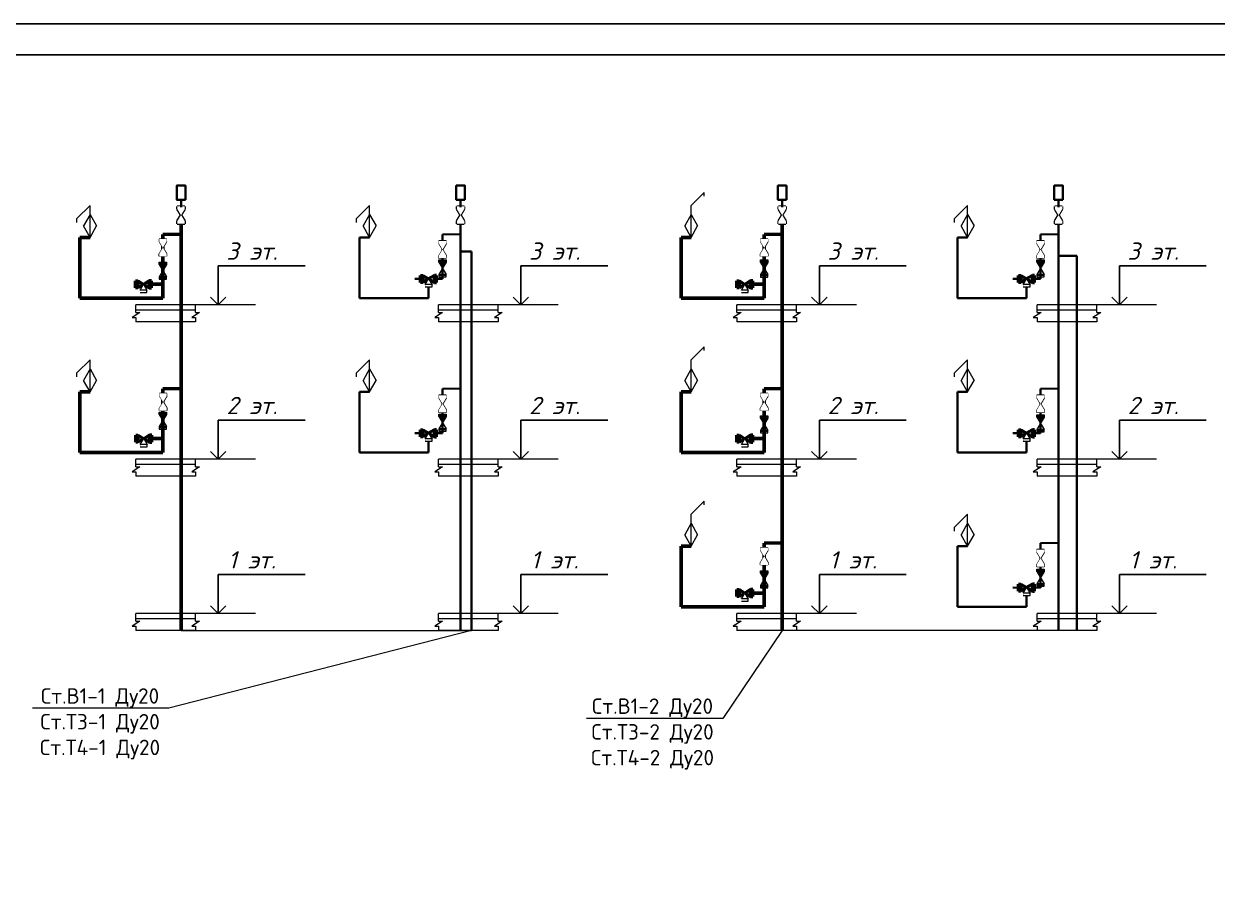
# Model space of a CAD drawing. Header units: millimetres. Extents: x -10178924 to 11692288, y -947381 to 58396.
# Drawn here: x 366820 to 386148, y -530910 to -517040 of the extents above; entities that cross this region are included whole.
import ezdxf
from ezdxf import colors
from ezdxf.entities.mleader import LeaderData, LeaderLine
from ezdxf.math import Vec2, Vec3

# ---------------------------------------------------------------- set-up
doc = ezdxf.new("R2010")
doc.units = ezdxf.units.MM
for name, color, linetype, lineweight in [('!В2', 4, 'Continuous', 35), ('_К1', 30, 'Continuous', 50), ('Oborudowanie', 7, 'Continuous', 13), ('PDF _0', 7, 'Continuous', 9), ('ВК_Т3', 1, 'Continuous', 35), ('МИП-M-Text', 7, 'Continuous', 0), ('Перекрытие ВК', 7, 'Continuous', 20)]:
    doc.layers.add(name, color=color, linetype=linetype, lineweight=lineweight)
for name, color, linetype in [('_надписи_вода', 7, 'Continuous'), ('PDF __В1_25_сталь', 5, 'Continuous'), ('ВК_Выноски', 7, 'Continuous')]:
    doc.layers.add(name, color=color, linetype=linetype)
doc.styles.add('ОЛЬГА', font='isocpeui.ttf', dxfattribs={"height": 280})
doc.styles.add('ТЕКСТ', font='arial.ttf', dxfattribs={"height": 200})

# ---------------------------------------------------------------- blocks, each defined once
blk = doc.blocks.new('dj plocica')
at = {"lineweight": 13}
for p, q in [((35.4, 0), (-35.4, 0)), ((-35.4, -9.2), (-35.4, 0)), ((35.4, -9.2), (35.4, 0)), ((-30.5, -9.2), (-39.8, -15.1)), ((-35.4, -5.8), (35.3, -5.8)), ((-35.4, -9.2), (-30.5, -9.2)), ((40.2, -9.2), (30.9, -15.1)), ((35.4, -9.2), (40.2, -9.2)), ((-39.8, -15.1), (-35.4, -15.1)), ((-35.4, -15.1), (-35.4, -20)), ((35.4, -20), (-35.4, -20)), ((30.9, -15.1), (35.4, -15.1)), ((35.4, -15.1), (35.4, -20))]:
    blk.add_line(p, q, dxfattribs=at)
blk = doc.blocks.new('A$C766B7461')
at = {"color": 0, "linetype": 'ByBlock'}
for p, q in [((0, 3), (1, 3)), ((0, 0), (0, 3)), ((1, 0), (0, 0)), ((0.5, 3), (0.5, 0)), ((6, 3), (1, 0)), ((6, 0), (1, 3)), ((1, 3), (1, 0)), ((7, 3), (6, 3)), ((6, 3), (6, 0)), ((6, 0), (7, 0)), ((6.5, 0), (6.5, 3)), ((7, 0), (7, 3))]:
    blk.add_line(p, q, dxfattribs=at)
for points in [[(0, 3), (0.5, 3), (0.5, 0), (0, 0)], [(7, 3), (6.5, 3), (6.5, 0), (7, 0)]]:
    blk.add_wipeout(points, dxfattribs=at)
for points in [[(0.5, 3), (1, 3), (1, 0), (0.5, 0)], [(6.5, 3), (6, 3), (6, 0), (6.5, 0)]]:
    blk.add_wipeout(points, dxfattribs=at)
blk.add_wipeout([(1, 3), (3.5, 1.5), (1, 0)], dxfattribs=at)
blk.add_wipeout([(6, 3), (3.5, 1.5), (6, 0)], dxfattribs=at)
blk = doc.blocks.new('_None')
blk = doc.blocks.new('A$Cba312637')
for p, q in [((-111, 9), (-111, 28)), ((-111, 28), (0, 28)), ((0, 9), (-111, 9)), ((-111, -9), (-111, 9)), ((-111, 9), (0, 9)), ((0, 28), (0, 9)), ((0, 9), (0, -9)), ((0, -9), (-111, -9)), ((-56, -102), (-111, -9)), ((-111, -9), (0, -9)), ((0, -9), (-56, -102))]:
    blk.add_line(p, q)
at = {"extrusion": (0, 0, -1)}
for p, q in [((-56, -102), (-111, -195)), ((0, -195), (-56, -102)), ((0, -195), (-111, -195)), ((-111, -195), (-111, -213)), ((-111, -195), (0, -195)), ((0, -213), (-111, -213)), ((-111, -213), (-111, -232)), ((-111, -213), (0, -213)), ((-111, -232), (0, -232)), ((0, -213), (0, -195)), ((0, -232), (0, -213))]:
    blk.add_line(p, q, dxfattribs=at)
at = {"layer": 'Oborudowanie', "color": 7}
for p, q in [((-111, 28), (0, 28)), ((-111, 9), (0, 9)), ((0, 28), (0, -9)), ((0, -9), (-111, -195)), ((-111, -9), (0, -195)), ((0, -9), (-111, -9)), ((0, -195), (-111, -195)), ((0, -213), (-111, -213)), ((-111, -232), (0, -232)), ((0, -232), (0, -195))]:
    blk.add_line(p, q, dxfattribs=at)
blk = doc.blocks.new('Кран')
at = {"color": 0, "linetype": 'ByBlock'}
for p, q in [((232833, 50756), (232833, 50796)), ((232833, 50796), (232953, 50796)), ((232833, 50776), (232953, 50776)), ((232953, 50756), (232833, 50556)), ((232833, 50756), (232953, 50556)), ((232953, 50756), (232833, 50756)), ((232953, 50796), (232953, 50756)), ((232833, 50556), (232833, 50516)), ((232953, 50556), (232833, 50556)), ((232953, 50536), (232833, 50536)), ((232833, 50516), (232953, 50516)), ((232953, 50516), (232953, 50556))]:
    blk.add_line(p, q, dxfattribs=at)
for points in [[(232953, 50796), (232953, 50776), (232833, 50776), (232833, 50796)], [(232953, 50516), (232953, 50536), (232833, 50536), (232833, 50516)]]:
    blk.add_wipeout(points, dxfattribs=at)
for points in [[(232953, 50776), (232953, 50756), (232833, 50756), (232833, 50776)], [(232953, 50536), (232953, 50556), (232833, 50556), (232833, 50536)]]:
    blk.add_wipeout(points, dxfattribs=at)
blk.add_wipeout([(232953, 50556), (232893, 50656), (232833, 50556)], dxfattribs=at)
blk.add_wipeout([(232953, 50756), (232893, 50656), (232833, 50756)], dxfattribs=at)
blk = doc.blocks.new('A$C58A93042')
at = {"layer": 'МИП-M-Text', "ltscale": 100}
h = blk.add_hatch(color=256, dxfattribs=at)
h.dxf.hatch_style = 1
h.paths.add_polyline_path([(100, -150), (350, 0), (100, 150)])
for p, q in [((100, 150), (0, 150)), ((0, 150), (0, -150)), ((50, 150), (50, -150)), ((100, -150), (600, 150)), ((100, 150), (600, -150)), ((100, -150), (100, 150)), ((600, 150), (700, 150)), ((600, -150), (600, 150)), ((650, -150), (650, 150)), ((700, 150), (700, -150)), ((0, -150), (100, -150)), ((700, -150), (600, -150))]:
    blk.add_line(p, q, dxfattribs=at)

msp = doc.modelspace()

# ---------------------------------------------------------------- linework, layer by layer
at = {"layer": '!В2', "color": 18, "true_color": 0x000000}
for points in [[(369435.6, -519888.3), (369295.9, -519888.3), (369295.9, -519658.5), (369435.6, -519658.5)], [(373963.2, -519888.3), (373823.5, -519888.3), (373823.5, -519658.5), (373963.2, -519658.5)], [(379172.2, -519888.3), (379032.5, -519888.3), (379032.5, -519658.5), (379172.2, -519658.5)], [(383649.3, -519888.3), (383509.6, -519888.3), (383509.6, -519658.5), (383649.3, -519658.5)]]:
    msp.add_lwpolyline(points, close=True, dxfattribs=at)
for p, q in [((371374.9, -520961), (369967.8, -520961)), ((369967.8, -521591.6), (369967.8, -520961)), ((376277.4, -520961), (374870.3, -520961)), ((374870.3, -521591.6), (374870.3, -520961)), ((381111.5, -520961), (379704.4, -520961)), ((379704.4, -521591.6), (379704.4, -520961)), ((385971.9, -520961), (384564.8, -520961)), ((384564.8, -521591.6), (384564.8, -520961)), ((369967.8, -521591.6), (369842.8, -521466.6)), ((369967.8, -521591.6), (370092.8, -521466.6)), ((374870.3, -521591.6), (374745.3, -521466.6)), ((374870.3, -521591.6), (374995.3, -521466.6)), ((379704.4, -521591.6), (379579.4, -521466.6)), ((379704.4, -521591.6), (379829.4, -521466.6)), ((384564.8, -521591.6), (384439.8, -521466.6)), ((384564.8, -521591.6), (384689.8, -521466.6)), ((371374.9, -523461), (369967.8, -523461)), ((369967.8, -524091.6), (369967.8, -523461)), ((376277.4, -523461), (374870.3, -523461)), ((374870.3, -524091.6), (374870.3, -523461)), ((381111.5, -523461), (379704.4, -523461)), ((379704.4, -524091.6), (379704.4, -523461)), ((385971.9, -523461), (384564.8, -523461)), ((384564.8, -524091.6), (384564.8, -523461)), ((369967.8, -524091.6), (369842.8, -523966.6)), ((369967.8, -524091.6), (370092.8, -523966.6)), ((374870.3, -524091.6), (374745.3, -523966.6)), ((374870.3, -524091.6), (374995.3, -523966.6)), ((379704.4, -524091.6), (379579.4, -523966.6)), ((379704.4, -524091.6), (379829.4, -523966.6)), ((384564.8, -524091.6), (384439.8, -523966.6)), ((384564.8, -524091.6), (384689.8, -523966.6)), ((371374.9, -525961), (369967.8, -525961)), ((369967.8, -526591.6), (369967.8, -525961)), ((376277.4, -525961), (374870.3, -525961)), ((374870.3, -526591.6), (374870.3, -525961)), ((381111.5, -525961), (379704.4, -525961)), ((379704.4, -526591.6), (379704.4, -525961)), ((385971.9, -525961), (384564.8, -525961)), ((384564.8, -526591.6), (384564.8, -525961)), ((369967.8, -526591.6), (369842.8, -526466.6)), ((369967.8, -526591.6), (370092.8, -526466.6)), ((374870.3, -526591.6), (374745.3, -526466.6)), ((374870.3, -526591.6), (374995.3, -526466.6)), ((379704.4, -526591.6), (379579.4, -526466.6)), ((379704.4, -526591.6), (379829.4, -526466.6)), ((384564.8, -526591.6), (384439.8, -526466.6)), ((384564.8, -526591.6), (384689.8, -526466.6))]:
    msp.add_line(p, q)
at = {"layer": 'Oborudowanie'}
for p, q in [((377628.2, -519982), (377841, -519769.3)), ((377841, -519831), (377841, -519769.3)), ((367891.6, -519982), (367678.9, -520194.8)), ((367891.6, -520500.1), (367891.6, -519982)), ((372419.3, -519982), (372206.5, -520194.8)), ((372419.3, -520500.1), (372419.3, -519982)), ((377628.2, -520500.1), (377628.2, -519982)), ((382105.3, -519982), (381892.6, -520194.8)), ((382105.3, -520500.1), (382105.3, -519982)), ((367678.9, -520256.5), (367678.9, -520194.8)), ((367891.6, -520128.6), (367786.6, -520314.3)), ((367891.6, -520128.6), (367996.6, -520314.3)), ((372206.5, -520256.5), (372206.5, -520194.8)), ((372419.3, -520128.6), (372314.2, -520314.3)), ((372419.3, -520128.6), (372524.3, -520314.3)), ((377628.2, -520128.6), (377523.2, -520314.3)), ((377628.2, -520128.6), (377733.3, -520314.3)), ((381892.6, -520256.5), (381892.6, -520194.8)), ((382105.3, -520128.6), (382000.3, -520314.3)), ((382105.3, -520128.6), (382210.3, -520314.3)), ((367891.6, -520500.1), (367786.6, -520314.3)), ((367891.6, -520500.1), (367996.6, -520314.3)), ((372419.3, -520500.1), (372314.2, -520314.3)), ((372419.3, -520500.1), (372524.3, -520314.3)), ((377628.2, -520500.1), (377523.2, -520314.3)), ((377628.2, -520500.1), (377733.3, -520314.3)), ((382105.3, -520500.1), (382000.3, -520314.3)), ((382105.3, -520500.1), (382210.3, -520314.3)), ((368702.9, -521370.3), (368814.1, -521370.3)), ((373320.1, -521282.6), (373431.2, -521282.6)), ((378442, -521370.3), (378553.2, -521370.3)), ((383006.1, -521282.6), (383117.3, -521282.6)), ((377628.2, -522482), (377841, -522269.3)), ((377841, -522331), (377841, -522269.3)), ((367891.6, -522482), (367678.9, -522694.8)), ((367891.6, -523000.1), (367891.6, -522482)), ((372419.3, -522482), (372206.5, -522694.8)), ((372419.3, -523000.1), (372419.3, -522482)), ((377628.2, -523000.1), (377628.2, -522482)), ((382105.3, -522482), (381892.6, -522694.8)), ((382105.3, -523000.1), (382105.3, -522482)), ((367678.9, -522756.5), (367678.9, -522694.8)), ((367891.6, -522628.6), (367786.6, -522814.3)), ((367891.6, -522628.6), (367996.6, -522814.3)), ((372206.5, -522756.5), (372206.5, -522694.8)), ((372419.3, -522628.6), (372314.2, -522814.3)), ((372419.3, -522628.6), (372524.3, -522814.3)), ((377628.2, -522628.6), (377523.2, -522814.3)), ((377628.2, -522628.6), (377733.3, -522814.3)), ((381892.6, -522756.5), (381892.6, -522694.8)), ((382105.3, -522628.6), (382000.3, -522814.3)), ((382105.3, -522628.6), (382210.3, -522814.3)), ((367891.6, -523000.1), (367786.6, -522814.3)), ((367891.6, -523000.1), (367996.6, -522814.3)), ((372419.3, -523000.1), (372314.2, -522814.3)), ((372419.3, -523000.1), (372524.3, -522814.3)), ((377628.2, -523000.1), (377523.2, -522814.3)), ((377628.2, -523000.1), (377733.3, -522814.3)), ((382105.3, -523000.1), (382000.3, -522814.3)), ((382105.3, -523000.1), (382210.3, -522814.3)), ((368705.4, -523870.3), (368816.6, -523870.3)), ((373320.1, -523782.6), (373431.2, -523782.6)), ((378442, -523870.3), (378553.2, -523870.3)), ((383006.1, -523782.6), (383117.3, -523782.6)), ((377628.2, -524982), (377841, -524769.3)), ((377841, -524831), (377841, -524769.3)), ((377628.2, -525128.6), (377523.2, -525314.3)), ((377628.2, -525500.1), (377628.2, -524982)), ((377628.2, -525128.6), (377733.3, -525314.3)), ((382105.3, -524982), (381892.6, -525194.8)), ((382105.3, -525128.6), (382000.3, -525314.3)), ((382105.3, -525500.1), (382105.3, -524982)), ((382105.3, -525128.6), (382210.3, -525314.3)), ((377628.2, -525500.1), (377523.2, -525314.3)), ((377628.2, -525500.1), (377733.3, -525314.3)), ((381892.6, -525256.5), (381892.6, -525194.8)), ((382105.3, -525500.1), (382000.3, -525314.3)), ((382105.3, -525500.1), (382210.3, -525314.3)), ((383006.1, -526282.6), (383117.3, -526282.6)), ((378442, -526370.3), (378553.2, -526370.3))]:
    msp.add_line(p, q, dxfattribs=at)
at = {"layer": 'PDF __В1_25_сталь', "lineweight": 53}
for p, q in [((369073.3, -520449.3), (369366.6, -520449)), ((369073.3, -521482.1), (369073.3, -520449.3)), ((378809.9, -520449.3), (379103.2, -520449)), ((378809.9, -521482.1), (378809.9, -520449.3)), ((367728.9, -521482.1), (367728.9, -520500.1)), ((377465.5, -521482.1), (377465.5, -520500.1)), ((369068.3, -521259.1), (368888.2, -521259.1)), ((378807.4, -521259.1), (378627.3, -521259.1)), ((367728.9, -523982.1), (367728.9, -523000.1)), ((369073.3, -522949.3), (369366.6, -522949)), ((369073.3, -523982.1), (369073.3, -522949.3)), ((377465.5, -523982.1), (377465.5, -523000.1)), ((378809.9, -522949.3), (379103.2, -522949)), ((378809.9, -523982.1), (378809.9, -522949.3)), ((369070.8, -523759.1), (368890.7, -523759.1)), ((378807.4, -523759.1), (378627.3, -523759.1)), ((377465.5, -526482.1), (377465.5, -525500.1)), ((378809.9, -525449.3), (379103.2, -525449)), ((378809.9, -526482.1), (378809.9, -525449.3)), ((378807.4, -526259.1), (378627.3, -526259.1))]:
    msp.add_line(p, q, dxfattribs=at)
for points in [[(369366.6, -526865.2), (369366.6, -520449)], [(379103.2, -526865.2), (379103.2, -520449)], [(367728.9, -520500.1), (367891.6, -520500.1)], [(377465.5, -520500.1), (377628.2, -520500.1)], [(369073.3, -521482.1), (367728.9, -521482.1)], [(378809.9, -521482.1), (377465.5, -521482.1)], [(367728.9, -523000.1), (367891.6, -523000.1)], [(377465.5, -523000.1), (377628.2, -523000.1)], [(369073.3, -523982.1), (367728.9, -523982.1)], [(378809.9, -523982.1), (377465.5, -523982.1)], [(377465.5, -525500.1), (377628.2, -525500.1)], [(378809.9, -526482.1), (377465.5, -526482.1)]]:
    msp.add_lwpolyline(points, dxfattribs=at)
at = {"layer": 'ВК_Т3'}
for p, q in [((373599.2, -521172.7), (373600.9, -520449.3)), ((373600.9, -520449.3), (373894.2, -520449)), ((383285.3, -521172.7), (383287, -520449.3)), ((383287, -520449.3), (383580.3, -520449)), ((373599.2, -523672.7), (373600.9, -522949.3)), ((373600.9, -522949.3), (373894.2, -522949)), ((383285.3, -523672.7), (383287, -522949.3)), ((383287, -522949.3), (383580.3, -522949)), ((383285.3, -526172.7), (383287, -525449.3)), ((383287, -525449.3), (383580.3, -525449))]:
    msp.add_line(p, q, dxfattribs=at)
at = {"layer": 'ВК_Т3', "color": 30, "true_color": 0xf26722}
for p, q in [((372256.5, -521482.1), (372256.5, -520500.1)), ((381942.6, -521482.1), (381942.6, -520500.1)), ((372256.5, -523982.1), (372256.5, -523000.1)), ((381942.6, -523982.1), (381942.6, -523000.1)), ((381942.6, -526482.1), (381942.6, -525500.1))]:
    msp.add_line(p, q, dxfattribs=at)
at = {"layer": 'ВК_Т3'}
for points in [[(373894.2, -526865.2), (373894.2, -520449)], [(383580.3, -526865.2), (383580.3, -520449)]]:
    msp.add_lwpolyline(points, dxfattribs=at)
at = {"layer": 'ВК_Т3', "color": 30, "true_color": 0xf26722}
for points in [[(372256.5, -520500.1), (372419.3, -520500.1)], [(381942.6, -520500.1), (382105.3, -520500.1)], [(373894.2, -520725.2), (374072.4, -520725.2)], [(374072.4, -526865.2), (374072.4, -520725.2)], [(383580.3, -520797.9), (383874.1, -520797.9)], [(383874.1, -526865.2), (383874.1, -520797.9)], [(373375.7, -521482.1), (372256.5, -521482.1)], [(383061.7, -521482.1), (381942.6, -521482.1)], [(372256.5, -523000.1), (372419.3, -523000.1)], [(381942.6, -523000.1), (382105.3, -523000.1)], [(373375.7, -523982.1), (372256.5, -523982.1)], [(383061.7, -523982.1), (381942.6, -523982.1)], [(381942.6, -525500.1), (382105.3, -525500.1)], [(383061.7, -526482.1), (381942.6, -526482.1)]]:
    msp.add_lwpolyline(points, dxfattribs=at)
at = {"layer": 'Перекрытие ВК', "ltscale": 10}
for p, q in [((370569.8, -521591.6), (369598.7, -521591.6)), ((375472.2, -521591.6), (374501.2, -521591.6)), ((380306.4, -521591.6), (379335.3, -521591.6)), ((385166.8, -521591.6), (384195.7, -521591.6)), ((370569.8, -524091.6), (369598.7, -524091.6)), ((375472.2, -524091.6), (374501.2, -524091.6)), ((380306.4, -524091.6), (379335.3, -524091.6)), ((385166.8, -524091.6), (384195.7, -524091.6)), ((370569.8, -526591.6), (369598.7, -526591.6)), ((375472.2, -526591.6), (374501.2, -526591.6)), ((380306.4, -526591.6), (379335.3, -526591.6)), ((385166.8, -526591.6), (384195.7, -526591.6))]:
    msp.add_line(p, q, dxfattribs=at)

# ---------------------------------------------------------------- block references
at = {"layer": '!В2', "color": 18, "true_color": 0x000000}
for p in [(136472.6, -570794), (141000.2, -570794), (146209.2, -570794), (150686.3, -570794)]:
    msp.add_blockref('Кран', p, dxfattribs=at)
at = {"layer": '_К1', "xscale": -1, "rotation": 270}
for p in [(368860.4, -521203.5), (373477.6, -521115.9), (378599.6, -521203.5), (383163.6, -521115.9), (368862.9, -523703.5), (373477.6, -523615.9), (378599.6, -523703.5), (383163.6, -523615.9), (378599.6, -526203.5), (383163.6, -526115.9)]:
    msp.add_blockref('A$Cba312637', p, dxfattribs=at)
at = {"layer": 'Перекрытие ВК', "ltscale": 10, "xscale": 13.65, "yscale": 13.65, "zscale": 13.65}
for p in [(369116.1, -521592.2), (374018.6, -521592.2), (378852.7, -521592.2), (383713.1, -521592.2), (369116.1, -524092.2), (374018.6, -524092.2), (378852.7, -524092.2), (383713.1, -524092.2), (369116.1, -526592.2), (374018.6, -526592.2), (378852.7, -526592.2), (383713.1, -526592.2)]:
    msp.add_blockref('dj plocica', p, dxfattribs=at)

# ---------------------------------------------------------------- texts
at = {"layer": '_надписи_вода', "char_height": 280, "width": 1580.673, "attachment_point": 2, "rotation": 0, "line_spacing_factor": 0.8, "style": 'ОЛЬГА'}
for s, insert in [('3 эт.', (370515, -520581.5)), ('3 эт.', (375417.5, -520581.5)), ('3 эт.', (380251.7, -520581.5)), ('3 эт.', (385112, -520581.5)), ('2 эт.', (370515, -523081.5)), ('2 эт.', (375417.5, -523081.5)), ('2 эт.', (380251.7, -523081.5)), ('2 эт.', (385112, -523081.5)), ('1 эт.', (370515, -525581.5)), ('1 эт.', (375417.5, -525581.5)), ('1 эт.', (380251.7, -525581.5)), ('1 эт.', (385112, -525581.5))]:
    msp.add_mtext(s, dxfattribs=dict(at, insert=insert))

# ---------------------------------------------------------------- leaders
at = {"layer": 'ВК_Выноски'}
ml = msp.add_multileader_mtext('Standard', dxfattribs=at)
ml.set_content('{\\fISOCPEUR|b0|i0|c204|p34;Ст.В\\fISOCPEUR|b0|i0|c0|p34;1-\\fISOCPEUR|b0|i0|c204|p34;1\\fISOCPEUR|b0|i0|c0|p34; \\fISOCPEUR|b0|i0|c204|p34;Ду20\\PСт.Т\\fISOCPEUR|b0|i0|c0|p34;3-\\fISOCPEUR|b0|i0|c204|p34;1\\fISOCPEUR|b0|i0|c0|p34; \\fISOCPEUR|b0|i0|c204|p34;Ду20\\PСт.Т4\\fISOCPEUR|b0|i0|c0|p34;-\\fISOCPEUR|b0|i0|c204|p34;1\\fISOCPEUR|b0|i0|c0|p34; \\fISOCPEUR|b0|i0|c204|p34;Ду20}', color=256, style='ТЕКСТ')
ml.set_leader_properties(lineweight=13)
ml.set_arrow_properties(name='NONE')
ml.build(insert=Vec2(0, 0))
ml.multileader.update_dxf_attribs({"text_left_attachment_type": 6, "text_right_attachment_type": 6, "dogleg_length": 100, "arrow_head_size": 300})
ctx = ml.context
ctx.base_point, ctx.char_height, ctx.arrow_head_size, ctx.landing_gap_size, ctx.plane_origin = Vec3(367041.4, -528127.1), 250, 300, 0.09, Vec3(446094.6, -543010.8)
ctx.left_attachment, ctx.right_attachment, ctx.text_align_type = 6, 6, 1
notes = []
notes.append((ctx, [(1, (1, 1, 0), (369166.6, -528127.1), (-1, 0), 100, [(2, [(369366.6, -526865.2), (373894.2, -526865.2), (374072.4, -526865.2)], 0, [])])]))
ctx.mtext.insert, ctx.mtext.width, ctx.mtext.alignment, ctx.mtext.flow_direction = Vec3(368054, -527802.1), 4530.469, 2, 5
ml = msp.add_multileader_mtext('Standard', dxfattribs=at)
ml.set_content('{\\fISOCPEUR|b0|i0|c204|p34;Ст.В\\fISOCPEUR|b0|i0|c0|p34;1-\\fISOCPEUR|b0|i0|c204|p34;2\\fISOCPEUR|b0|i0|c0|p34; \\fISOCPEUR|b0|i0|c204|p34;Ду20\\PСт.Т\\fISOCPEUR|b0|i0|c0|p34;3-\\fISOCPEUR|b0|i0|c204|p34;2\\fISOCPEUR|b0|i0|c0|p34; \\fISOCPEUR|b0|i0|c204|p34;Ду20\\PСт.Т4\\fISOCPEUR|b0|i0|c0|p34;-\\fISOCPEUR|b0|i0|c204|p34;2\\fISOCPEUR|b0|i0|c0|p34; \\fISOCPEUR|b0|i0|c204|p34;Ду20}', color=256, style='ТЕКСТ')
ml.set_leader_properties(lineweight=13)
ml.set_arrow_properties(name='NONE')
ml.build(insert=Vec2(0, 0))
ml.multileader.update_dxf_attribs({"text_left_attachment_type": 6, "text_right_attachment_type": 6, "dogleg_length": 100, "arrow_head_size": 300})
ctx = ml.context
ctx.base_point, ctx.char_height, ctx.arrow_head_size, ctx.landing_gap_size, ctx.plane_origin = Vec3(375964.9, -528291.9), 250, 300, 0.09, Vec3(457679.5, -543175.6)
ctx.left_attachment, ctx.right_attachment, ctx.text_align_type = 6, 6, 1
notes.append((ctx, [(1, (1, 1, 0), (378140, -528291.9), (-1, 0), 100, [(0, [(383874.1, -526865.2), (383580.3, -526865.2), (379103.2, -526865.2)], 0, [])])]))
ctx.mtext.insert, ctx.mtext.width, ctx.mtext.alignment, ctx.mtext.flow_direction = Vec3(377002.4, -527966.9), 4530.469, 2, 5
for ctx, leaders in notes:
    for number, flags, end, landing, length, lines in leaders:
        leader = LeaderData()
        leader.index, (leader.has_last_leader_line, leader.has_dogleg_vector, leader.attachment_direction) = number, flags
        leader.last_leader_point, leader.dogleg_vector, leader.dogleg_length = Vec3(end), Vec3(landing), length
        for number, points, colour, breaks in lines:
            line = LeaderLine()
            line.index, line.vertices, line.color, line.breaks = number, Vec3.list(points), colors.encode_raw_color(colour), breaks
            leader.lines.append(line)
        ctx.leaders.append(leader)

# ---------------------------------------------------------------- next in the draw order: linework, layer by layer
at = {"layer": '!В2', "color": 18, "true_color": 0x000000}
for points in [[(369365.7, -520008.3), (369365.7, -519888.3)], [(373893.3, -520008.3), (373893.3, -519888.3)], [(379102.3, -520008.3), (379102.3, -519888.3)], [(383579.4, -520008.3), (383579.4, -519888.3)]]:
    msp.add_lwpolyline(points, dxfattribs=at)
at = {"layer": 'PDF __В1_25_сталь', "lineweight": 53}
for p, q in [((369366.6, -520449), (369365.7, -520278.3)), ((379103.2, -520449), (379102.3, -520278.3))]:
    msp.add_line(p, q, dxfattribs=at)
at = {"layer": 'ВК_Т3'}
for p, q in [((373894.2, -520449), (373893.3, -520278.3)), ((383580.3, -520449), (383579.4, -520278.3))]:
    msp.add_line(p, q, dxfattribs=at)

# ---------------------------------------------------------------- next in the draw order: block references
at = {"layer": 'Oborudowanie', "xscale": 40.00000000001819, "yscale": 40.00000000001819, "zscale": 40.00000000001819, "rotation": 89.99999999999997}
for p in [(369132.1, -520805.3), (373660.9, -520835.2), (378871.2, -520805.3), (383347, -520835.2), (369134.6, -523305.3), (373660.9, -523335.2), (378871.2, -523305.3), (383347, -523335.2), (378871.2, -525805.3), (383347, -525835.2)]:
    msp.add_blockref('A$C766B7461', p, dxfattribs=at)

# ---------------------------------------------------------------- next in the draw order: wipeouts: each hides what was drawn before it
for points in [[(368814.1, -521388.8), (368814.1, -521370.3), (368702.9, -521370.3), (368702.9, -521388.8)], [(373431.2, -521301.2), (373431.2, -521282.6), (373320.1, -521282.6), (373320.1, -521301.2)], [(378553.2, -521388.8), (378553.2, -521370.3), (378442, -521370.3), (378442, -521388.8)], [(383117.3, -521301.2), (383117.3, -521282.6), (383006.1, -521282.6), (383006.1, -521301.2)], [(368816.6, -523888.8), (368816.6, -523870.3), (368705.4, -523870.3), (368705.4, -523888.8)], [(373431.2, -523801.2), (373431.2, -523782.6), (373320.1, -523782.6), (373320.1, -523801.2)], [(378553.2, -523888.8), (378553.2, -523870.3), (378442, -523870.3), (378442, -523888.8)], [(383117.3, -523801.2), (383117.3, -523782.6), (383006.1, -523782.6), (383006.1, -523801.2)], [(383117.3, -526301.2), (383117.3, -526282.6), (383006.1, -526282.6), (383006.1, -526301.2)], [(378553.2, -526388.8), (378553.2, -526370.3), (378442, -526370.3), (378442, -526388.8)]]:
    msp.add_wipeout(points).dxf.layer = 'Oborudowanie'

# ---------------------------------------------------------------- next in the draw order: block references
at = {"layer": 'Oborudowanie', "xscale": -0.3951031289679431, "yscale": 0.3951031289679431, "zscale": 0.3951031289679429, "rotation": 89.99999999999993}
for p in [(373599.6, -520861.7), (378809.9, -520864.3), (383285.7, -520861), (369073.3, -520900.9), (369073.3, -523327.4), (373599.6, -523360.6), (378809.9, -523387.9), (383285.7, -523373.6), (378809.9, -525900.5), (383285.7, -525873)]:
    msp.add_blockref('A$C58A93042', p, dxfattribs=at)

# ---------------------------------------------------------------- next in the draw order: wipeouts: each hides what was drawn before it
for points in [[(373431.2, -521282.6), (373431.2, -521264.1), (373320.1, -521264.1), (373320.1, -521282.6)], [(383117.3, -521282.6), (383117.3, -521264.1), (383006.1, -521264.1), (383006.1, -521282.6)], [(368814.1, -521370.3), (368814.1, -521351.7), (368702.9, -521351.7), (368702.9, -521370.3)], [(378553.2, -521370.3), (378553.2, -521351.7), (378442, -521351.7), (378442, -521370.3)], [(373431.2, -523782.6), (373431.2, -523764.1), (373320.1, -523764.1), (373320.1, -523782.6)], [(383117.3, -523782.6), (383117.3, -523764.1), (383006.1, -523764.1), (383006.1, -523782.6)], [(368816.6, -523870.3), (368816.6, -523851.7), (368705.4, -523851.7), (368705.4, -523870.3)], [(378553.2, -523870.3), (378553.2, -523851.7), (378442, -523851.7), (378442, -523870.3)], [(383117.3, -526282.6), (383117.3, -526264.1), (383006.1, -526264.1), (383006.1, -526282.6)], [(378553.2, -526370.3), (378553.2, -526351.7), (378442, -526351.7), (378442, -526370.3)]]:
    msp.add_wipeout(points).dxf.layer = 'Oborudowanie'

# ---------------------------------------------------------------- next in the draw order: wipeouts: each hides what was drawn before it
for points in [[(368814.1, -521351.7), (368758.5, -521259.1), (368702.9, -521351.7)], [(373431.2, -521264.1), (373375.7, -521171.5), (373320.1, -521264.1)], [(378553.2, -521351.7), (378497.6, -521259.1), (378442, -521351.7)], [(383117.3, -521264.1), (383061.7, -521171.5), (383006.1, -521264.1)], [(368816.6, -523851.7), (368761, -523759.1), (368705.4, -523851.7)], [(373431.2, -523764.1), (373375.7, -523671.5), (373320.1, -523764.1)], [(378553.2, -523851.7), (378497.6, -523759.1), (378442, -523851.7)], [(383117.3, -523764.1), (383061.7, -523671.5), (383006.1, -523764.1)], [(378553.2, -526351.7), (378497.6, -526259.1), (378442, -526351.7)], [(383117.3, -526264.1), (383061.7, -526171.5), (383006.1, -526264.1)]]:
    msp.add_wipeout(points).dxf.layer = 'Oborudowanie'

# ---------------------------------------------------------------- next in the draw order: linework, layer by layer
at = {"layer": 'Oborudowanie'}
for points in [[(368702.9, -521388.8), (368814.1, -521388.8), (368814.1, -521351.7), (368702.9, -521351.7), (368758.5, -521259.1), (368814.1, -521351.7)], [(373320.1, -521301.2), (373431.2, -521301.2), (373431.2, -521264.1), (373320.1, -521264.1), (373375.7, -521171.5), (373431.2, -521264.1)], [(378442, -521388.8), (378553.2, -521388.8), (378553.2, -521351.7), (378442, -521351.7), (378497.6, -521259.1), (378553.2, -521351.7)], [(383006.1, -521301.2), (383117.3, -521301.2), (383117.3, -521264.1), (383006.1, -521264.1), (383061.7, -521171.5), (383117.3, -521264.1)], [(368705.4, -523888.8), (368816.6, -523888.8), (368816.6, -523851.7), (368705.4, -523851.7), (368761, -523759.1), (368816.6, -523851.7)], [(373320.1, -523801.2), (373431.2, -523801.2), (373431.2, -523764.1), (373320.1, -523764.1), (373375.7, -523671.5), (373431.2, -523764.1)], [(378442, -523888.8), (378553.2, -523888.8), (378553.2, -523851.7), (378442, -523851.7), (378497.6, -523759.1), (378553.2, -523851.7)], [(383006.1, -523801.2), (383117.3, -523801.2), (383117.3, -523764.1), (383006.1, -523764.1), (383061.7, -523671.5), (383117.3, -523764.1)], [(378442, -526388.8), (378553.2, -526388.8), (378553.2, -526351.7), (378442, -526351.7), (378497.6, -526259.1), (378553.2, -526351.7)], [(383006.1, -526301.2), (383117.3, -526301.2), (383117.3, -526264.1), (383006.1, -526264.1), (383061.7, -526171.5), (383117.3, -526264.1)]]:
    msp.add_lwpolyline(points, dxfattribs=at)
at = {"layer": 'PDF _0', "lineweight": 25}
for points in [[(291774.7, -576435.8), (417873.2, -576435.8), (417873.2, -517040), (291774.7, -517040)], [(293772.9, -517539.6), (293772.9, -575936.3), (417373.7, -575936.3), (417373.7, -517539.6)]]:
    msp.add_lwpolyline(points, close=True, dxfattribs=at)
at = {"layer": 'ВК_Т3', "color": 5}
for p, q in [((373245.9, -521172.7), (373150.4, -521171.5)), ((382932, -521172.7), (382836.4, -521171.5)), ((373245.9, -523672.7), (373150.4, -523671.5)), ((382932, -523672.7), (382836.4, -523671.5)), ((382932, -526172.7), (382836.4, -526171.5))]:
    msp.add_line(p, q, dxfattribs=at)
at = {"layer": 'ВК_Т3'}
for p, q in [((373600.9, -521172.7), (373505.4, -521171.5)), ((383287, -521172.7), (383191.4, -521171.5)), ((373600.9, -523672.7), (373505.4, -523671.5)), ((383287, -523672.7), (383191.4, -523671.5)), ((383287, -526172.7), (383191.4, -526171.5))]:
    msp.add_line(p, q, dxfattribs=at)
at = {"layer": 'ВК_Т3', "color": 30, "true_color": 0xf26722}
for p, q in [((373375.7, -521482.1), (373375.7, -521301.2)), ((383061.7, -521482.1), (383061.7, -521301.2)), ((373375.7, -523982.1), (373375.7, -523801.2)), ((383061.7, -523982.1), (383061.7, -523801.2)), ((383061.7, -526482.1), (383061.7, -526301.2))]:
    msp.add_line(p, q, dxfattribs=at)

doc.saveas('drawing.dxf')
